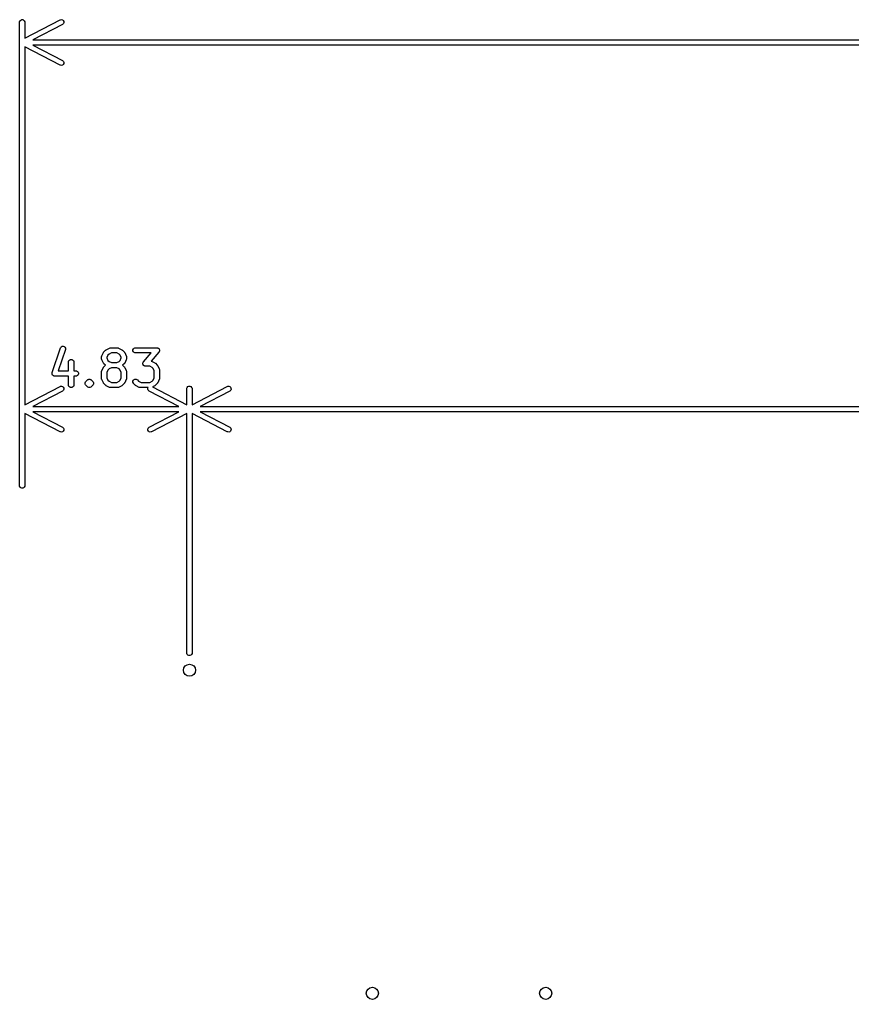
# Model space of a CAD drawing. Extents: x 3.65 to 7.87, y -5.06 to -2.31.
# Drawn here: x 3.896 to 4.842, y -3.471 to -2.358 of the extents above; entities that cross this region are included whole.
import ezdxf

# ---------------------------------------------------------------- set-up
doc = ezdxf.new("R2010")
doc.units = 0
doc.header["$MEASUREMENT"] = 0
doc.layers.add('BLACK', color=7, linetype='CONTINUOUS')

msp = doc.modelspace()

# ---------------------------------------------------------------- linework, layer by layer
at = {"layer": 'BLACK', "linetype": 'CONTINUOUS'}
for p, q in [((3.8962, -2.3598), (3.897, -2.359)), ((3.897, -2.359), (3.8981, -2.3585)), ((3.8981, -2.3585), (3.8993, -2.3585)), ((3.8993, -2.3585), (3.9003, -2.359)), ((3.9003, -2.359), (3.9011, -2.3598)), ((3.9016, -2.3797), (3.9417, -2.3588)), ((3.9417, -2.3588), (3.9422, -2.3586)), ((3.9422, -2.3586), (3.9433, -2.3585)), ((3.9433, -2.3585), (3.9444, -2.3588)), ((3.9444, -2.3588), (3.9453, -2.3596)), ((3.8957, -2.3614), (3.8958, -2.3609)), ((3.8957, -2.8878), (3.8957, -2.3614)), ((3.8958, -2.3609), (3.8962, -2.3598)), ((3.9011, -2.3598), (3.9016, -2.3609)), ((3.9016, -2.3609), (3.9016, -2.3614)), ((3.9016, -2.3614), (3.9016, -2.3797)), ((3.9444, -2.364), (3.9107, -2.3816)), ((3.9449, -2.3637), (3.9444, -2.364)), ((3.9456, -2.3628), (3.9449, -2.3637)), ((3.9453, -2.3596), (3.9459, -2.3606)), ((3.946, -2.3618), (3.9456, -2.3628)), ((3.9459, -2.3606), (3.946, -2.3618)), ((3.9417, -2.4102), (3.9016, -2.3894)), ((3.9016, -2.3894), (3.9016, -2.796)), ((3.9107, -2.3816), (7.4666, -2.3816)), ((7.4666, -2.3875), (3.9107, -2.3875)), ((3.9107, -2.3875), (3.9444, -2.405)), ((3.9422, -2.4104), (3.9417, -2.4102)), ((3.9433, -2.4105), (3.9422, -2.4104)), ((3.9444, -2.4102), (3.9433, -2.4105)), ((3.9444, -2.405), (3.9449, -2.4053)), ((3.9453, -2.4095), (3.9444, -2.4102)), ((3.9449, -2.4053), (3.9456, -2.4062)), ((3.9459, -2.4084), (3.9453, -2.4095)), ((3.9456, -2.4062), (3.946, -2.4073)), ((3.946, -2.4073), (3.9459, -2.4084)), ((3.9328, -2.7595), (3.9421, -2.7314)), ((3.9477, -2.7332), (3.9397, -2.7575)), ((3.9421, -2.7314), (3.9424, -2.7308)), ((3.9424, -2.7308), (3.9431, -2.73)), ((3.9431, -2.73), (3.9442, -2.7294)), ((3.9442, -2.7294), (3.9453, -2.7294)), ((3.9453, -2.7294), (3.9464, -2.7297)), ((3.9464, -2.7297), (3.9473, -2.7305)), ((3.9473, -2.7305), (3.9478, -2.7315)), ((3.9479, -2.7327), (3.9477, -2.7332)), ((3.9478, -2.7315), (3.9479, -2.7327)), ((3.9892, -2.7403), (3.991, -2.7366)), ((3.991, -2.7366), (3.9912, -2.7363)), ((3.9912, -2.7363), (3.9913, -2.7362)), ((3.9912, -2.7363), (3.9912, -2.7363)), ((3.9913, -2.7362), (3.9913, -2.7361)), ((3.9913, -2.7361), (3.9914, -2.7361)), ((3.9914, -2.7361), (3.9916, -2.7358)), ((3.9916, -2.7358), (3.9935, -2.734)), ((3.9935, -2.734), (3.9937, -2.7338)), ((3.9937, -2.7337), (3.9938, -2.7336)), ((3.9937, -2.7338), (3.9937, -2.7337)), ((3.9938, -2.7336), (3.9939, -2.7336)), ((3.9939, -2.7336), (3.994, -2.7336)), ((3.994, -2.7336), (3.9942, -2.7334)), ((3.9942, -2.7334), (3.998, -2.7315)), ((4, -2.7371), (3.9973, -2.7385)), ((3.998, -2.7315), (3.9985, -2.7313)), ((3.9985, -2.7313), (3.9986, -2.7313)), ((3.9986, -2.7313), (3.9987, -2.7313)), ((3.9987, -2.7313), (3.9993, -2.7312)), ((3.9993, -2.7312), (4.0068, -2.7312)), ((4.0061, -2.7371), (4, -2.7371)), ((4.0088, -2.7385), (4.0061, -2.7371)), ((4.0068, -2.7312), (4.0074, -2.7313)), ((4.0074, -2.7313), (4.0075, -2.7313)), ((4.0075, -2.7313), (4.0076, -2.7313)), ((4.0076, -2.7313), (4.0081, -2.7315)), ((4.0081, -2.7315), (4.0119, -2.7334)), ((4.0119, -2.7334), (4.0121, -2.7336)), ((4.0121, -2.7336), (4.0122, -2.7336)), ((4.0122, -2.7336), (4.0123, -2.7336)), ((4.0123, -2.7336), (4.0124, -2.7337)), ((4.0124, -2.7337), (4.0124, -2.7338)), ((4.0124, -2.7338), (4.0126, -2.734)), ((4.0126, -2.734), (4.0145, -2.7358)), ((4.0145, -2.7358), (4.0147, -2.7361)), ((4.0147, -2.7361), (4.0148, -2.7361)), ((4.0148, -2.7361), (4.0148, -2.7362)), ((4.0148, -2.7362), (4.0149, -2.7363)), ((4.0149, -2.7363), (4.0149, -2.7363)), ((4.0149, -2.7363), (4.0151, -2.7366)), ((4.0151, -2.7366), (4.0169, -2.7403)), ((4.0245, -2.7336), (4.025, -2.7325)), ((4.0245, -2.7347), (4.0245, -2.7336)), ((4.025, -2.7358), (4.0245, -2.7347)), ((4.025, -2.7325), (4.0258, -2.7317)), ((4.0258, -2.7366), (4.025, -2.7358)), ((4.0258, -2.7317), (4.0268, -2.7313)), ((4.0268, -2.7371), (4.0258, -2.7366)), ((4.0268, -2.7313), (4.0274, -2.7312)), ((4.0274, -2.7371), (4.0268, -2.7371)), ((4.0274, -2.7312), (4.0518, -2.7312)), ((4.0453, -2.7371), (4.0274, -2.7371)), ((4.0364, -2.7472), (4.0453, -2.7371)), ((4.054, -2.7361), (4.0451, -2.7463)), ((4.0518, -2.7312), (4.0521, -2.7312)), ((4.0521, -2.7312), (4.0522, -2.7312)), ((4.0522, -2.7312), (4.0522, -2.7313)), ((4.0522, -2.7313), (4.0524, -2.7313)), ((4.0524, -2.7313), (4.0528, -2.7315)), ((4.0528, -2.7315), (4.0533, -2.7316)), ((4.0533, -2.7316), (4.0533, -2.7317)), ((4.0533, -2.7317), (4.0534, -2.7317)), ((4.0534, -2.7317), (4.0538, -2.732)), ((4.0538, -2.732), (4.0541, -2.7324)), ((4.0542, -2.7359), (4.054, -2.7361)), ((4.0541, -2.7324), (4.0542, -2.7325)), ((4.0542, -2.7325), (4.0542, -2.7325)), ((4.0542, -2.7325), (4.0544, -2.733)), ((4.0543, -2.7358), (4.0542, -2.7358)), ((4.0542, -2.7358), (4.0542, -2.7359)), ((4.0544, -2.7356), (4.0543, -2.7358)), ((4.0544, -2.733), (4.0546, -2.7334)), ((4.0545, -2.7352), (4.0544, -2.7356)), ((4.0547, -2.7347), (4.0545, -2.7352)), ((4.0546, -2.7334), (4.0547, -2.7335)), ((4.0547, -2.7335), (4.0547, -2.7336)), ((4.0547, -2.7336), (4.0547, -2.7341)), ((4.0547, -2.7341), (4.0547, -2.7345)), ((4.0547, -2.7345), (4.0547, -2.7346)), ((4.0547, -2.7346), (4.0547, -2.7347)), ((3.9514, -2.7467), (3.9518, -2.7456)), ((3.9514, -2.7473), (3.9514, -2.7467)), ((3.9514, -2.7575), (3.9514, -2.7473)), ((3.9518, -2.7456), (3.9527, -2.7448)), ((3.9527, -2.7448), (3.9537, -2.7444)), ((3.9537, -2.7444), (3.9549, -2.7444)), ((3.9549, -2.7444), (3.9559, -2.7448)), ((3.9559, -2.7448), (3.9568, -2.7456)), ((3.9568, -2.7456), (3.9572, -2.7467)), ((3.9572, -2.7467), (3.9573, -2.7473)), ((3.9573, -2.7473), (3.9573, -2.7575)), ((3.9888, -2.7417), (3.9889, -2.7411)), ((3.9888, -2.7435), (3.9888, -2.7417)), ((3.9889, -2.7441), (3.9888, -2.7435)), ((3.9889, -2.741), (3.989, -2.7409)), ((3.9889, -2.7411), (3.9889, -2.741)), ((3.9889, -2.7442), (3.9889, -2.7441)), ((3.989, -2.7443), (3.9889, -2.7442)), ((3.989, -2.7409), (3.9892, -2.7403)), ((3.9892, -2.7449), (3.989, -2.7443)), ((3.991, -2.7486), (3.9892, -2.7449)), ((3.9912, -2.7489), (3.991, -2.7486)), ((3.9961, -2.7397), (3.9948, -2.7424)), ((3.9948, -2.7424), (3.9948, -2.7428)), ((3.9948, -2.7428), (3.9961, -2.7455)), ((3.9973, -2.7385), (3.9961, -2.7397)), ((3.9961, -2.7455), (3.9973, -2.7467)), ((3.9973, -2.7467), (4, -2.7481)), ((4, -2.7481), (4.0061, -2.7481)), ((4.0061, -2.7481), (4.0088, -2.7467)), ((4.01, -2.7397), (4.0088, -2.7385)), ((4.0088, -2.7467), (4.01, -2.7455)), ((4.0113, -2.7424), (4.01, -2.7397)), ((4.01, -2.7455), (4.0113, -2.7428)), ((4.0113, -2.7428), (4.0113, -2.7424)), ((4.0151, -2.7486), (4.0149, -2.7489)), ((4.0169, -2.7449), (4.0151, -2.7486)), ((4.0169, -2.7403), (4.0171, -2.7409)), ((4.0171, -2.7443), (4.0169, -2.7449)), ((4.0171, -2.7409), (4.0172, -2.741)), ((4.0172, -2.7442), (4.0171, -2.7443)), ((4.0172, -2.741), (4.0172, -2.7411)), ((4.0172, -2.7411), (4.0172, -2.7417)), ((4.0172, -2.7417), (4.0172, -2.7435)), ((4.0172, -2.7435), (4.0172, -2.7441)), ((4.0172, -2.7441), (4.0172, -2.7442)), ((4.0357, -2.7488), (4.0358, -2.7487)), ((4.0358, -2.7486), (4.036, -2.7481)), ((4.0358, -2.7487), (4.0358, -2.7486)), ((4.036, -2.7481), (4.0361, -2.7477)), ((4.0361, -2.7477), (4.0362, -2.7476)), ((4.0362, -2.7476), (4.0362, -2.7475)), ((4.0362, -2.7475), (4.0363, -2.7475)), ((4.0363, -2.7475), (4.0364, -2.7472)), ((4.0451, -2.7463), (4.0456, -2.7465)), ((4.0456, -2.7465), (4.0494, -2.7484)), ((4.0494, -2.7484), (4.0496, -2.7486)), ((4.0496, -2.7486), (4.0497, -2.7486)), ((4.0497, -2.7486), (4.0498, -2.7486)), ((4.0498, -2.7486), (4.0499, -2.7487)), ((4.0499, -2.7487), (4.0499, -2.7488)), ((3.9327, -2.7598), (3.9328, -2.7595)), ((3.9327, -2.7599), (3.9327, -2.7598)), ((3.9327, -2.7598), (3.9327, -2.7598)), ((3.9397, -2.7575), (3.9514, -2.7575)), ((3.9573, -2.7575), (3.9599, -2.7575)), ((3.9599, -2.7575), (3.9605, -2.7575)), ((3.9605, -2.7575), (3.9616, -2.758)), ((3.9616, -2.758), (3.9624, -2.7588)), ((3.9624, -2.7588), (3.9628, -2.7598)), ((3.9628, -2.7598), (3.9628, -2.761)), ((3.9888, -2.7585), (3.9889, -2.758)), ((3.9888, -2.766), (3.9888, -2.7585)), ((3.9889, -2.7579), (3.989, -2.7578)), ((3.9889, -2.758), (3.9889, -2.7579)), ((3.989, -2.7578), (3.9892, -2.7572)), ((3.9892, -2.7572), (3.991, -2.7535)), ((3.991, -2.7535), (3.9912, -2.7532)), ((3.9913, -2.749), (3.9912, -2.7489)), ((3.9912, -2.7489), (3.9912, -2.7489)), ((3.9912, -2.7532), (3.9912, -2.7531)), ((3.9912, -2.7531), (3.9913, -2.7531)), ((3.9913, -2.7491), (3.9913, -2.749)), ((3.9914, -2.7491), (3.9913, -2.7491)), ((3.9913, -2.753), (3.9914, -2.7529)), ((3.9913, -2.7531), (3.9913, -2.753)), ((3.9916, -2.7494), (3.9914, -2.7491)), ((3.9914, -2.7529), (3.9916, -2.7527)), ((3.9932, -2.751), (3.9916, -2.7494)), ((3.9916, -2.7527), (3.9932, -2.751)), ((3.9961, -2.7565), (3.9948, -2.7592)), ((3.9948, -2.7592), (3.9948, -2.7653)), ((3.9973, -2.7553), (3.9961, -2.7565)), ((4, -2.754), (3.9973, -2.7553)), ((4.0061, -2.754), (4, -2.754)), ((4.0088, -2.7553), (4.0061, -2.754)), ((4.01, -2.7565), (4.0088, -2.7553)), ((4.0113, -2.7592), (4.01, -2.7565)), ((4.0113, -2.7653), (4.0113, -2.7592)), ((4.0145, -2.7494), (4.0128, -2.751)), ((4.0128, -2.751), (4.0145, -2.7527)), ((4.0147, -2.7491), (4.0145, -2.7494)), ((4.0145, -2.7527), (4.0147, -2.7529)), ((4.0148, -2.7491), (4.0147, -2.7491)), ((4.0147, -2.7529), (4.0148, -2.753)), ((4.0149, -2.7489), (4.0148, -2.749)), ((4.0148, -2.749), (4.0148, -2.7491)), ((4.0148, -2.753), (4.0148, -2.7531)), ((4.0148, -2.7531), (4.0149, -2.7531)), ((4.0149, -2.7489), (4.0149, -2.7489)), ((4.0149, -2.7531), (4.0149, -2.7532)), ((4.0149, -2.7532), (4.0151, -2.7535)), ((4.0151, -2.7535), (4.0169, -2.7572)), ((4.0169, -2.7572), (4.0171, -2.7578)), ((4.0171, -2.7578), (4.0172, -2.7579)), ((4.0172, -2.7579), (4.0172, -2.758)), ((4.0172, -2.758), (4.0172, -2.7585)), ((4.0172, -2.7585), (4.0172, -2.766)), ((4.0358, -2.7493), (4.0357, -2.7488)), ((4.0358, -2.7497), (4.0358, -2.7493)), ((4.0358, -2.7498), (4.0358, -2.7497)), ((4.0358, -2.7499), (4.0358, -2.7498)), ((4.036, -2.7504), (4.0358, -2.7499)), ((4.0362, -2.7508), (4.036, -2.7504)), ((4.0363, -2.7509), (4.0362, -2.7508)), ((4.0363, -2.751), (4.0363, -2.7509)), ((4.0367, -2.7513), (4.0363, -2.751)), ((4.037, -2.7516), (4.0367, -2.7513)), ((4.0371, -2.7517), (4.037, -2.7516)), ((4.0372, -2.7517), (4.0371, -2.7517)), ((4.0376, -2.7519), (4.0372, -2.7517)), ((4.0381, -2.7521), (4.0376, -2.7519)), ((4.0382, -2.7521), (4.0381, -2.7521)), ((4.0383, -2.7521), (4.0382, -2.7521)), ((4.0384, -2.7521), (4.0383, -2.7521)), ((4.0387, -2.7521), (4.0384, -2.7521)), ((4.0436, -2.7521), (4.0387, -2.7521)), ((4.0463, -2.7535), (4.0436, -2.7521)), ((4.0475, -2.7547), (4.0463, -2.7535)), ((4.0488, -2.7574), (4.0475, -2.7547)), ((4.0488, -2.7653), (4.0488, -2.7574)), ((4.0499, -2.7488), (4.0501, -2.7489)), ((4.0501, -2.7489), (4.052, -2.7508)), ((4.052, -2.7508), (4.0522, -2.751)), ((4.0522, -2.751), (4.0523, -2.7511)), ((4.0523, -2.7511), (4.0523, -2.7512)), ((4.0523, -2.7512), (4.0524, -2.7513)), ((4.0524, -2.7513), (4.0524, -2.7513)), ((4.0524, -2.7513), (4.0526, -2.7516)), ((4.0526, -2.7516), (4.0544, -2.7553)), ((4.0544, -2.7553), (4.0546, -2.7559)), ((4.0546, -2.7559), (4.0546, -2.756)), ((4.0546, -2.756), (4.0547, -2.7561)), ((4.0547, -2.7561), (4.0547, -2.7567)), ((4.0547, -2.7567), (4.0547, -2.766)), ((3.9326, -2.76), (3.9327, -2.7599)), ((3.9327, -2.7605), (3.9326, -2.76)), ((3.9327, -2.761), (3.9327, -2.7605)), ((3.9327, -2.7611), (3.9327, -2.761)), ((3.9327, -2.7612), (3.9327, -2.7611)), ((3.9329, -2.7616), (3.9327, -2.7612)), ((3.9331, -2.7621), (3.9329, -2.7616)), ((3.9332, -2.7621), (3.9331, -2.7621)), ((3.9332, -2.7622), (3.9332, -2.7621)), ((3.9336, -2.7625), (3.9332, -2.7622)), ((3.9339, -2.7629), (3.9336, -2.7625)), ((3.934, -2.7629), (3.9339, -2.7629)), ((3.9341, -2.763), (3.934, -2.7629)), ((3.9345, -2.7631), (3.9341, -2.763)), ((3.935, -2.7633), (3.9345, -2.7631)), ((3.9351, -2.7633), (3.935, -2.7633)), ((3.9352, -2.7633), (3.9351, -2.7633)), ((3.9353, -2.7633), (3.9352, -2.7633)), ((3.9356, -2.7634), (3.9353, -2.7633)), ((3.9514, -2.7634), (3.9356, -2.7634)), ((3.9514, -2.7735), (3.9514, -2.7634)), ((3.9599, -2.7634), (3.9573, -2.7634)), ((3.9573, -2.7634), (3.9573, -2.7735)), ((3.9605, -2.7633), (3.9599, -2.7634)), ((3.9616, -2.7629), (3.9605, -2.7633)), ((3.9624, -2.7621), (3.9616, -2.7629)), ((3.9628, -2.761), (3.9624, -2.7621)), ((3.9702, -2.7711), (3.9706, -2.77)), ((3.9706, -2.77), (3.971, -2.7696)), ((3.971, -2.7696), (3.9728, -2.7677)), ((3.9728, -2.7677), (3.9733, -2.7673)), ((3.9733, -2.7673), (3.9739, -2.7671)), ((3.9733, -2.7673), (3.9733, -2.7673)), ((3.9739, -2.7671), (3.9744, -2.7669)), ((3.9744, -2.7669), (3.9755, -2.7669)), ((3.9755, -2.7669), (3.9755, -2.7669)), ((3.9755, -2.7669), (3.9759, -2.7671)), ((3.9759, -2.7671), (3.9766, -2.7673)), ((3.9766, -2.7673), (3.9766, -2.7673)), ((3.9766, -2.7673), (3.977, -2.7677)), ((3.977, -2.7677), (3.9789, -2.7696)), ((3.9789, -2.7696), (3.9793, -2.77)), ((3.9793, -2.77), (3.9797, -2.7711)), ((3.9889, -2.7666), (3.9888, -2.766)), ((3.9889, -2.7667), (3.9889, -2.7666)), ((3.989, -2.7668), (3.9889, -2.7667)), ((3.9892, -2.7674), (3.989, -2.7668)), ((3.991, -2.7711), (3.9892, -2.7674)), ((3.9948, -2.7653), (3.9961, -2.768)), ((3.9961, -2.768), (3.9973, -2.7692)), ((3.9973, -2.7692), (4, -2.7706)), ((4, -2.7706), (4.0061, -2.7706)), ((4.0061, -2.7706), (4.0088, -2.7692)), ((4.0088, -2.7692), (4.01, -2.768)), ((4.01, -2.768), (4.0113, -2.7653)), ((4.0169, -2.7674), (4.0151, -2.7711)), ((4.0171, -2.7668), (4.0169, -2.7674)), ((4.0172, -2.7667), (4.0171, -2.7668)), ((4.0172, -2.766), (4.0172, -2.7666)), ((4.0172, -2.7666), (4.0172, -2.7667)), ((4.0245, -2.7692), (4.025, -2.7681)), ((4.0245, -2.7704), (4.0245, -2.7692)), ((4.025, -2.7714), (4.0245, -2.7704)), ((4.025, -2.7681), (4.0258, -2.7673)), ((4.0258, -2.7673), (4.0268, -2.7669)), ((4.0268, -2.7669), (4.028, -2.7669)), ((4.028, -2.7669), (4.0291, -2.7673)), ((4.0291, -2.7673), (4.0295, -2.7677)), ((4.0295, -2.7677), (4.031, -2.7692)), ((4.031, -2.7692), (4.0337, -2.7706)), ((4.0337, -2.7706), (4.0436, -2.7706)), ((4.0436, -2.7706), (4.0463, -2.7692)), ((4.0463, -2.7692), (4.0475, -2.768)), ((4.0475, -2.768), (4.0488, -2.7653)), ((4.0544, -2.7674), (4.0526, -2.7711)), ((4.0546, -2.7668), (4.0544, -2.7674)), ((4.0547, -2.7666), (4.0546, -2.7667)), ((4.0546, -2.7667), (4.0546, -2.7668)), ((4.0547, -2.766), (4.0547, -2.7666)), ((3.9016, -2.796), (3.9417, -2.7752)), ((3.9444, -2.7804), (3.9107, -2.7979)), ((3.9417, -2.7752), (3.9422, -2.775)), ((3.9422, -2.775), (3.9433, -2.7749)), ((3.9433, -2.7749), (3.9444, -2.7752)), ((3.9444, -2.7752), (3.9453, -2.776)), ((3.9449, -2.7801), (3.9444, -2.7804)), ((3.9456, -2.7792), (3.9449, -2.7801)), ((3.9453, -2.776), (3.9459, -2.777)), ((3.946, -2.7781), (3.9456, -2.7792)), ((3.9459, -2.777), (3.946, -2.7781)), ((3.9514, -2.7741), (3.9514, -2.7735)), ((3.9518, -2.7752), (3.9514, -2.7741)), ((3.9527, -2.776), (3.9518, -2.7752)), ((3.9537, -2.7764), (3.9527, -2.776)), ((3.9549, -2.7764), (3.9537, -2.7764)), ((3.9559, -2.776), (3.9549, -2.7764)), ((3.9568, -2.7752), (3.9559, -2.776)), ((3.9572, -2.7741), (3.9568, -2.7752)), ((3.9573, -2.7735), (3.9572, -2.7741)), ((3.9702, -2.7722), (3.9702, -2.7711)), ((3.9704, -2.7727), (3.9702, -2.7722)), ((3.9706, -2.7733), (3.9704, -2.7727)), ((3.971, -2.7737), (3.9706, -2.7733)), ((3.9728, -2.7756), (3.971, -2.7737)), ((3.9733, -2.776), (3.9728, -2.7756)), ((3.9744, -2.7764), (3.9733, -2.776)), ((3.9755, -2.7764), (3.9744, -2.7764)), ((3.9744, -2.7764), (3.9744, -2.7764)), ((3.9766, -2.776), (3.9755, -2.7764)), ((3.9755, -2.7764), (3.9755, -2.7764)), ((3.977, -2.7756), (3.9766, -2.776)), ((3.9789, -2.7737), (3.977, -2.7756)), ((3.9793, -2.7733), (3.9789, -2.7737)), ((3.9797, -2.7722), (3.9793, -2.7733)), ((3.9797, -2.7711), (3.9797, -2.7711)), ((3.9797, -2.7711), (3.9797, -2.7722)), ((3.9912, -2.7714), (3.991, -2.7711)), ((3.9913, -2.7715), (3.9912, -2.7714)), ((3.9912, -2.7714), (3.9912, -2.7714)), ((3.9913, -2.7716), (3.9913, -2.7715)), ((3.9914, -2.7716), (3.9913, -2.7716)), ((3.9916, -2.7719), (3.9914, -2.7716)), ((3.9935, -2.7737), (3.9916, -2.7719)), ((3.9937, -2.7739), (3.9935, -2.7737)), ((3.9937, -2.774), (3.9937, -2.7739)), ((3.9938, -2.774), (3.9937, -2.774)), ((3.9939, -2.7741), (3.9938, -2.774)), ((3.994, -2.7741), (3.9939, -2.7741)), ((3.9942, -2.7743), (3.994, -2.7741)), ((3.998, -2.7762), (3.9942, -2.7743)), ((3.9985, -2.7764), (3.998, -2.7762)), ((3.9986, -2.7764), (3.9985, -2.7764)), ((3.9987, -2.7764), (3.9986, -2.7764)), ((3.9993, -2.7765), (3.9987, -2.7764)), ((4.0068, -2.7765), (3.9993, -2.7765)), ((4.0074, -2.7764), (4.0068, -2.7765)), ((4.0075, -2.7764), (4.0074, -2.7764)), ((4.0076, -2.7764), (4.0075, -2.7764)), ((4.0081, -2.7762), (4.0076, -2.7764)), ((4.0119, -2.7743), (4.0081, -2.7762)), ((4.0121, -2.7741), (4.0119, -2.7743)), ((4.0122, -2.7741), (4.0121, -2.7741)), ((4.0123, -2.774), (4.0122, -2.7741)), ((4.0124, -2.774), (4.0123, -2.774)), ((4.0126, -2.7737), (4.0124, -2.7739)), ((4.0124, -2.7739), (4.0124, -2.774)), ((4.0145, -2.7719), (4.0126, -2.7737)), ((4.0147, -2.7716), (4.0145, -2.7719)), ((4.0148, -2.7716), (4.0147, -2.7716)), ((4.0149, -2.7714), (4.0148, -2.7715)), ((4.0148, -2.7715), (4.0148, -2.7716)), ((4.0151, -2.7711), (4.0149, -2.7714)), ((4.0149, -2.7714), (4.0149, -2.7714)), ((4.0253, -2.7719), (4.025, -2.7714)), ((4.0272, -2.7737), (4.0253, -2.7719)), ((4.0274, -2.7739), (4.0272, -2.7737)), ((4.0275, -2.774), (4.0274, -2.7739)), ((4.0276, -2.774), (4.0275, -2.774)), ((4.0277, -2.7741), (4.0276, -2.774)), ((4.028, -2.7743), (4.0277, -2.7741)), ((4.0277, -2.7741), (4.0277, -2.7741)), ((4.0317, -2.7762), (4.028, -2.7743)), ((4.0323, -2.7764), (4.0317, -2.7762)), ((4.0324, -2.7764), (4.0323, -2.7764)), ((4.0325, -2.7764), (4.0324, -2.7764)), ((4.033, -2.7765), (4.0325, -2.7764)), ((4.0418, -2.7765), (4.033, -2.7765)), ((4.0414, -2.7781), (4.0415, -2.777)), ((4.0417, -2.7792), (4.0414, -2.7781)), ((4.0415, -2.777), (4.0418, -2.7765)), ((4.0425, -2.7801), (4.0417, -2.7792)), ((4.043, -2.7804), (4.0425, -2.7801)), ((4.0766, -2.7979), (4.043, -2.7804)), ((4.0494, -2.7743), (4.0466, -2.7757)), ((4.0466, -2.7757), (4.0857, -2.796)), ((4.0496, -2.7741), (4.0494, -2.7743)), ((4.0497, -2.7741), (4.0496, -2.7741)), ((4.0498, -2.774), (4.0497, -2.7741)), ((4.0499, -2.774), (4.0498, -2.774)), ((4.0501, -2.7737), (4.0499, -2.7739)), ((4.0499, -2.7739), (4.0499, -2.774)), ((4.052, -2.7719), (4.0501, -2.7737)), ((4.0522, -2.7716), (4.052, -2.7719)), ((4.0523, -2.7716), (4.0522, -2.7716)), ((4.0524, -2.7714), (4.0523, -2.7715)), ((4.0523, -2.7715), (4.0523, -2.7716)), ((4.0526, -2.7711), (4.0524, -2.7714)), ((4.0524, -2.7714), (4.0524, -2.7714)), ((4.0857, -2.7778), (4.0858, -2.7772)), ((4.0857, -2.796), (4.0857, -2.7778)), ((4.0858, -2.7772), (4.0862, -2.7762)), ((4.0862, -2.7762), (4.087, -2.7754)), ((4.087, -2.7754), (4.0881, -2.7749)), ((4.0881, -2.7749), (4.0893, -2.7749)), ((4.0893, -2.7749), (4.0903, -2.7754)), ((4.0903, -2.7754), (4.0911, -2.7762)), ((4.0911, -2.7762), (4.0916, -2.7772)), ((4.0916, -2.796), (4.1317, -2.7752)), ((4.0916, -2.7772), (4.0916, -2.7778)), ((4.0916, -2.7778), (4.0916, -2.796)), ((4.1344, -2.7804), (4.1007, -2.7979)), ((4.1317, -2.7752), (4.1322, -2.775)), ((4.1322, -2.775), (4.1333, -2.7749)), ((4.1333, -2.7749), (4.1344, -2.7752)), ((4.1344, -2.7752), (4.1353, -2.776)), ((4.1349, -2.7801), (4.1344, -2.7804)), ((4.1356, -2.7792), (4.1349, -2.7801)), ((4.1353, -2.776), (4.1359, -2.777)), ((4.136, -2.7781), (4.1356, -2.7792)), ((4.1359, -2.777), (4.136, -2.7781)), ((3.9107, -2.7979), (4.0766, -2.7979)), ((4.0766, -2.8039), (3.9107, -2.8039)), ((3.9107, -2.8039), (3.9444, -2.8214)), ((4.043, -2.8214), (4.0766, -2.8039)), ((4.1007, -2.7979), (6.8766, -2.7979)), ((6.8766, -2.8039), (4.1007, -2.8039)), ((4.1007, -2.8039), (4.1344, -2.8214)), ((3.9417, -2.8266), (3.9016, -2.8058)), ((3.9016, -2.8058), (3.9016, -2.8878)), ((4.0857, -2.8058), (4.0457, -2.8266)), ((4.0857, -3.0778), (4.0857, -2.8058)), ((4.1317, -2.8266), (4.0916, -2.8058)), ((4.0916, -2.8058), (4.0916, -3.0778)), ((3.9422, -2.8268), (3.9417, -2.8266)), ((3.9444, -2.8266), (3.9433, -2.8269)), ((3.9444, -2.8214), (3.9449, -2.8217)), ((3.9453, -2.8258), (3.9444, -2.8266)), ((3.9449, -2.8217), (3.9456, -2.8226)), ((3.9459, -2.8248), (3.9453, -2.8258)), ((3.9456, -2.8226), (3.946, -2.8237)), ((3.946, -2.8237), (3.9459, -2.8248)), ((4.0414, -2.8237), (4.0417, -2.8226)), ((4.0415, -2.8248), (4.0414, -2.8237)), ((4.042, -2.8258), (4.0415, -2.8248)), ((4.0417, -2.8226), (4.0425, -2.8217)), ((4.0429, -2.8266), (4.042, -2.8258)), ((4.0425, -2.8217), (4.043, -2.8214)), ((4.044, -2.8269), (4.0429, -2.8266)), ((4.0457, -2.8266), (4.0452, -2.8268)), ((4.1322, -2.8268), (4.1317, -2.8266)), ((4.1344, -2.8266), (4.1333, -2.8269)), ((4.1344, -2.8214), (4.1349, -2.8217)), ((4.1353, -2.8258), (4.1344, -2.8266)), ((4.1349, -2.8217), (4.1356, -2.8226)), ((4.1359, -2.8248), (4.1353, -2.8258)), ((4.1356, -2.8226), (4.136, -2.8237)), ((4.136, -2.8237), (4.1359, -2.8248)), ((3.9433, -2.8269), (3.9422, -2.8268)), ((4.0452, -2.8268), (4.044, -2.8269)), ((4.1333, -2.8269), (4.1322, -2.8268)), ((3.8958, -2.8884), (3.8957, -2.8878)), ((3.8962, -2.8895), (3.8958, -2.8884)), ((3.897, -2.8903), (3.8962, -2.8895)), ((3.8981, -2.8907), (3.897, -2.8903)), ((3.8993, -2.8907), (3.8981, -2.8907)), ((3.9003, -2.8903), (3.8993, -2.8907)), ((3.9011, -2.8895), (3.9003, -2.8903)), ((3.9016, -2.8884), (3.9011, -2.8895)), ((3.9016, -2.8878), (3.9016, -2.8884)), ((4.0858, -3.0784), (4.0857, -3.0778)), ((4.0862, -3.0795), (4.0858, -3.0784)), ((4.087, -3.0803), (4.0862, -3.0795)), ((4.0881, -3.0807), (4.087, -3.0803)), ((4.0893, -3.0807), (4.0881, -3.0807)), ((4.0903, -3.0803), (4.0893, -3.0807)), ((4.0911, -3.0795), (4.0903, -3.0803)), ((4.0916, -3.0784), (4.0911, -3.0795)), ((4.0916, -3.0778), (4.0916, -3.0784))]:
    msp.add_line(p, q, dxfattribs=at)
at = {"layer": 'BLACK'}
for centre in [(4.0887, -3.0975), (4.0887, -3.0975), (4.2965, -3.4644), (4.2965, -3.4644), (4.4934, -3.4644), (4.4934, -3.4644)]:
    msp.add_circle(centre, 0.00689, dxfattribs=at)

doc.saveas('drawing.dxf')
